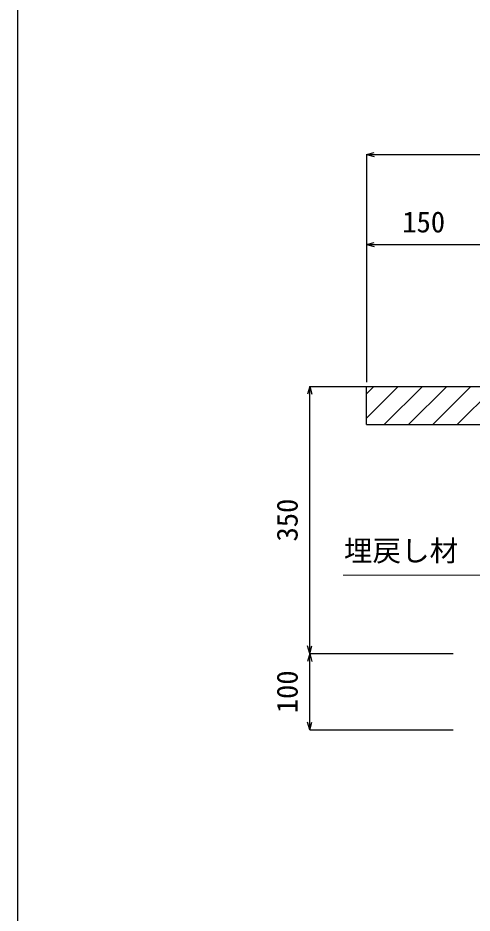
# Model space of a CAD drawing. Units: millimetres, scale not verified. Extents: x -9755 to 16726, y -7413 to 2028.
# Drawn here: x -9755 to -9160, y -5725 to -4552 of the extents above; entities that cross this region are included whole.
import ezdxf
from ezdxf.enums import TextEntityAlignment as Align

# ---------------------------------------------------------------- set-up
doc = ezdxf.new("R2010")
doc.units = ezdxf.units.MM
doc.header["$LTSCALE"] = 15
for name, color, linetype in [('0-3_鉄筋', 7, 'Continuous'), ('0-6_寸法', 4, 'Continuous'), ('0-F', 5, 'Continuous')]:
    doc.layers.add(name, color=color, linetype=linetype)
doc.layers.add('0-A', color=7, linetype='Continuous', lineweight=18)
doc.styles.add('ＭＳ ゴシック', font='')
doc.styles.get('ＭＳ ゴシック').set_extended_font_data('MS Gothic')

msp = doc.modelspace()

# ---------------------------------------------------------------- linework, layer by layer
at = {"layer": '0-3_鉄筋'}
for p, q in [((-9298.4, -5084.69), (-9298.4, -5034.69)), ((-9298.4, -5076.14), (-9256.95, -5034.69)), ((-9298.4, -5044.32), (-9288.77, -5034.69)), ((-9298.4, -5034.69), (-8548.4, -5034.69)), ((-9275.13, -5084.69), (-9225.13, -5034.69)), ((-9243.31, -5084.69), (-9193.31, -5034.69)), ((-9211.49, -5084.69), (-9161.49, -5034.69)), ((-9179.67, -5084.69), (-9129.67, -5034.69)), ((-9298.4, -5084.69), (-8548.4, -5084.69))]:
    msp.add_line(p, q, dxfattribs=at)
at = {"layer": '0-6_寸法'}
for p, q in [((-9298.4, -4730.64), (-9288.26, -4727.93)), ((-9298.4, -4730.64), (-8548.4, -4730.64)), ((-9298.4, -4730.64), (-9288.26, -4733.36)), ((-9298.4, -4730.64), (-9298.4, -4848.59)), ((-9298.4, -4848.59), (-9288.26, -4845.87)), ((-9298.4, -4848.59), (-9148.4, -4848.59)), ((-9298.4, -4848.59), (-9288.26, -4851.3)), ((-9298.4, -4848.59), (-9298.4, -5028.89)), ((-9372.95, -5034.69), (-9375.67, -5044.83)), ((-9372.95, -5384.69), (-9372.95, -5034.69)), ((-9372.95, -5034.69), (-9370.23, -5044.83)), ((-9372.95, -5034.69), (-9184.71, -5034.69)), ((-9372.95, -5384.69), (-9375.67, -5374.54)), ((-9372.95, -5384.69), (-9370.23, -5374.54)), ((-9372.95, -5384.69), (-9375.67, -5394.83)), ((-9372.95, -5484.69), (-9372.95, -5384.69)), ((-9372.95, -5384.69), (-9370.23, -5394.83)), ((-9372.95, -5384.69), (-9184.71, -5384.69)), ((-9372.95, -5484.69), (-9375.67, -5474.54)), ((-9372.95, -5484.69), (-9370.23, -5474.54)), ((-9372.95, -5484.69), (-9184.71, -5484.69))]:
    msp.add_line(p, q, dxfattribs=at)
at = {"layer": '0-A'}
msp.add_lwpolyline([(-9328.91, -5281.91), (-9129.04, -5281.91), (-9139.18, -5284.63)], dxfattribs=at)
at = {"layer": '0-F'}
msp.add_lwpolyline([(-9755.46, -7412.79), (-9755.46, -3357.79), (-3855.46, -3357.79), (-3855.46, -7412.79)], close=True, dxfattribs=at)

# ---------------------------------------------------------------- texts
at = {"layer": '0-6_寸法', "style": 'ＭＳ ゴシック'}
msp.add_text('150', height=27.49, dxfattribs=at).set_placement((-9251.53, -4841.09), align=Align.BOTTOM_LEFT)
for s, p in [('350', (-9380.45, -5237.81)), ('100', (-9380.45, -5462.81))]:
    msp.add_text(s, height=27.49, rotation=90, dxfattribs=at).set_placement(p, align=Align.BOTTOM_LEFT)
at = {"layer": '0-A', "color": 4, "style": 'ＭＳ ゴシック'}
msp.add_text('埋戻し材', height=27.49, dxfattribs=at).set_placement((-9328.14, -5271.92), align=Align.BOTTOM_LEFT)

doc.saveas('drawing.dxf')
